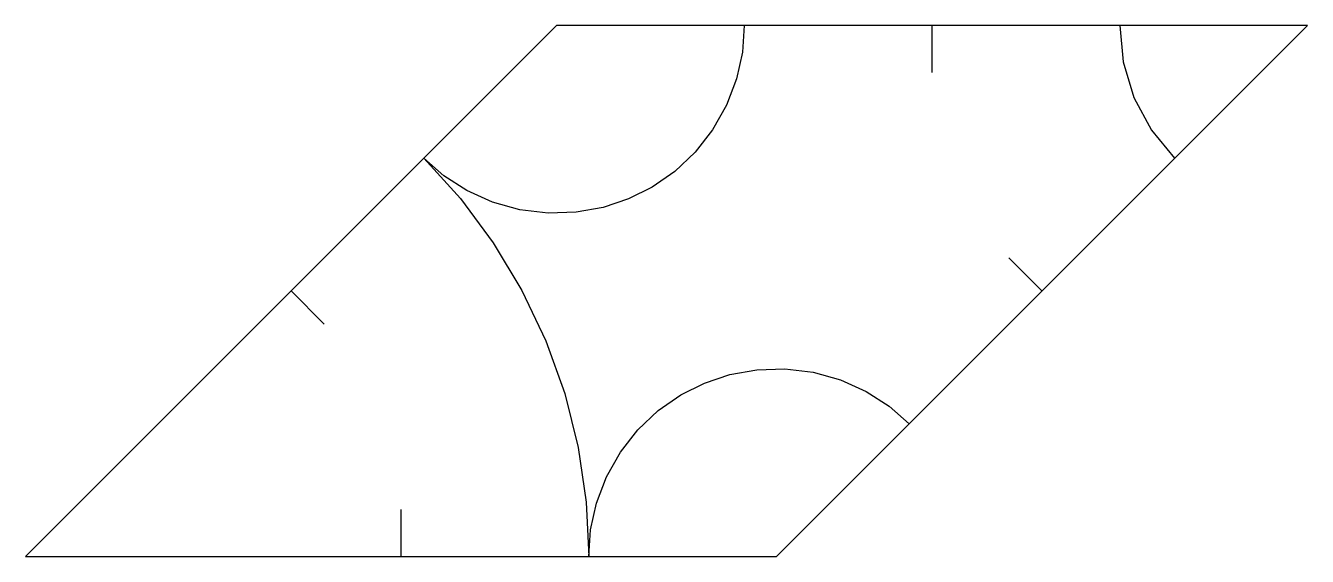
# Model space of a CAD drawing. Extents: x -10.1 to 58.2, y -43.7 to -15.4.
import ezdxf

# ---------------------------------------------------------------- set-up
doc = ezdxf.new("R2010")
doc.units = 0
doc.layers.add('s001-#def-active-grp', color=7, linetype='CONTINUOUS')

msp = doc.modelspace()

# ---------------------------------------------------------------- linework, layer by layer
at = {"layer": 's001-#def-active-grp', "color": 7, "linetype": 'CONTINUOUS', "lineweight": 25, "true_color": 0x000000}
for p, q in [((38.217, -15.377), (38.217, -17.877)), ((44.075, -29.519), (42.307, -27.751)), ((4.075, -29.519), (5.842, -31.287)), ((9.932, -43.661), (9.932, -41.161))]:
    msp.add_line(p, q, dxfattribs=at)
for points in [[(-10.068, -43.661), (29.932, -43.661), (58.217, -15.377), (18.217, -15.377), (-10.068, -43.661)], [(28.217, -15.377), (28.116, -16.789), (27.805, -18.217), (27.274, -19.615), (26.531, -20.933), (25.598, -22.123), (24.51, -23.148), (23.309, -23.983), (22.043, -24.616), (20.701, -25.063), (19.262, -25.322), (17.767, -25.367), (16.266, -25.185), (14.809, -24.778), (13.445, -24.165), (12.215, -23.375), (11.146, -22.448), (13.091, -24.591), (14.845, -26.946), (16.373, -29.488), (17.649, -32.181), (18.651, -34.987), (19.367, -37.865), (19.793, -40.77), (19.932, -43.661), (20.033, -42.249), (20.344, -40.821), (20.875, -39.423), (21.618, -38.105), (22.551, -36.915), (23.639, -35.89), (24.84, -35.055), (26.106, -34.422), (27.448, -33.975), (28.887, -33.716), (30.382, -33.671), (31.883, -33.853), (33.34, -34.26), (34.704, -34.873), (35.934, -35.663), (37.003, -36.59)], [(48.217, -15.377), (48.405, -17.309), (48.978, -19.204), (49.913, -20.948), (51.146, -22.448)]]:
    msp.add_lwpolyline(points, dxfattribs=at)

doc.saveas('drawing.dxf')
